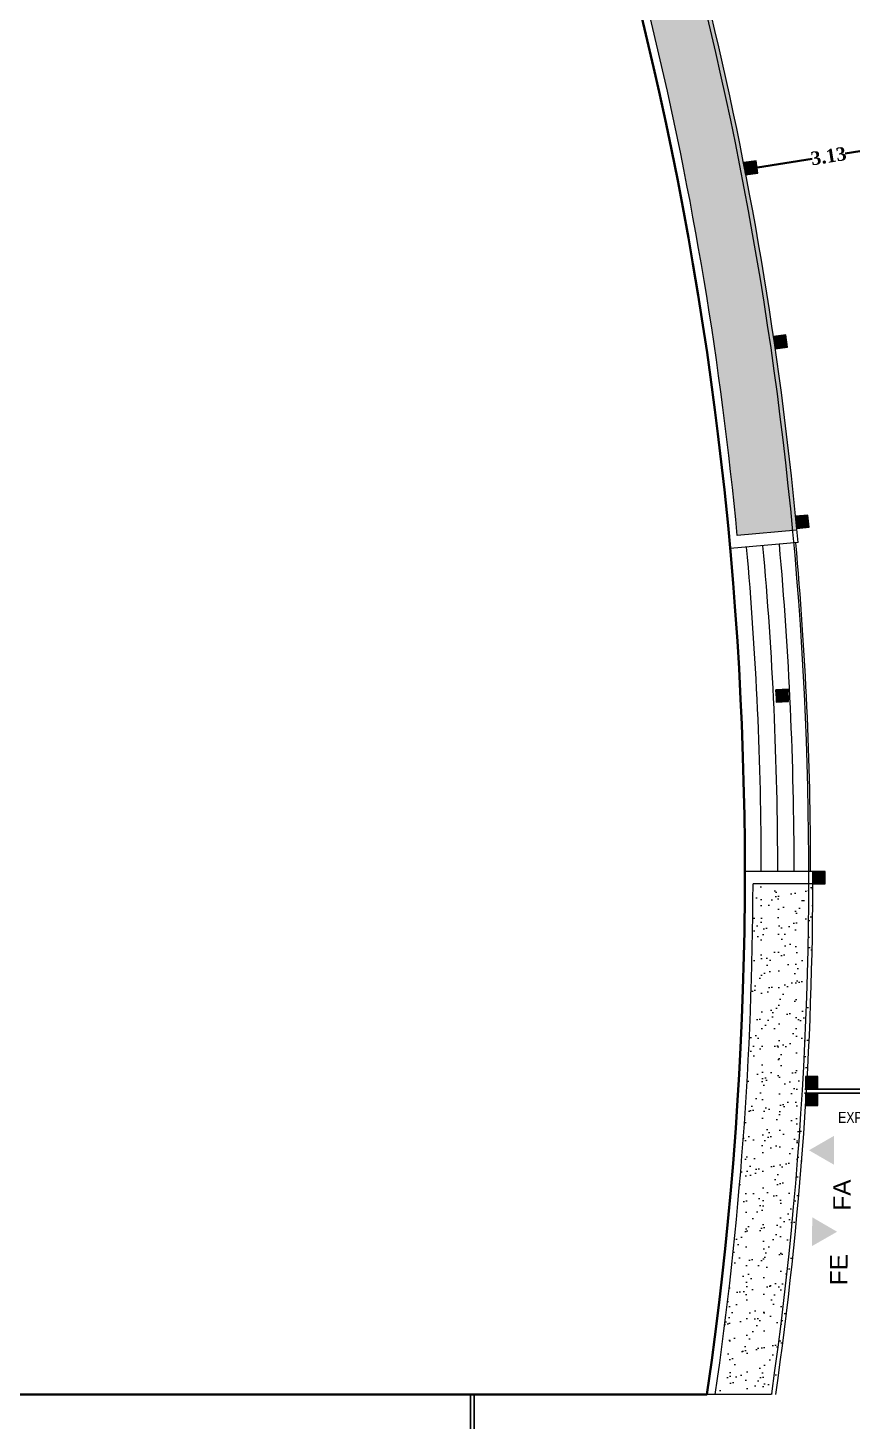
# Model space of a CAD drawing. Header units: metres. Extents: x 43 to 977, y 102 to 459.
# Drawn here: x 460.48 to 475.75, y 156.12 to 181.91 of the extents above; entities that cross this region are included whole.
import ezdxf

# ---------------------------------------------------------------- set-up
doc = ezdxf.new("R2010")
doc.units = ezdxf.units.M
doc.header["$MEASUREMENT"] = 0
doc.header["$PDMODE"] = 3
doc.linetypes.add('HIDDEN', pattern=[0.375, 0.25, -0.125])
doc.layers.get('Defpoints').update_dxf_attribs({"lineweight": 0})
for name, color, linetype, lineweight in [('3', 3, 'Continuous', 0), ('6', 6, 'Continuous', 0), ('BLK_1_FLR_0_BLT_UP_AREA_DEDUCT_EXISTING', 4, 'Continuous', 35), ('Column', 1, 'Continuous', 0), ('hatch', 7, 'Continuous', 0), ('main wall', 150, 'Continuous', 0), ('PATH_WAY', 140, 'Continuous', 35), ('RTEXT', 4, 'Continuous', 0), ('Staircase', 140, 'Continuous', 0), ('WAL', 6, 'Continuous', 0), ('WALL', 7, 'Continuous', 0)]:
    doc.layers.add(name, color=color, linetype=linetype, lineweight=lineweight)
doc.styles.add('AR', font='arial.ttf')
doc.styles.add('RTEXT', font='arial.ttf', dxfattribs={"width": 0.8, "height": 8})
doc.styles.add('working', font='timesbd.ttf', dxfattribs={"height": 0.25})
doc.dimstyles.new('new model', dxfattribs={"dimtxt": 0.25, "dimasz": 0.23, "dimexe": 0.1, "dimexo": 0.1, "dimgap": 0, "dimtad": 0, "dimtoh": 1, "dimzin": 1, "dimdsep": 46, "dimtxsty": 'working', "dimcen": 0.09, "dimse1": 1, "dimse2": 1, "dimclrd": 8, "dimclre": 8, "dimclrt": 3, "dimadec": 1, "dimazin": 0, "dimtfac": 1, "dimtofl": 0, "dimtmove": 0, "dimatfit": 3, "dimfxl": 0, "dimtolj": 1, "dimtzin": 0, "dimlwd": -1, "dimlwe": -1, "dimarcsym": 0})
pattern_1 = [(90.4135904, (-4952.05924, 1805.29095), (-0.320005175, 0.225855224), [0, -0.308817549, 0, -0.345388048, 0, -0.33015034]), (60.41359, (-4952.05924, 1805.29095), (-0.24057161, 0.632589533), [0, -0.16659894, 0, -0.278342133, 0, -0.106663956]), (20.4135904, (-4952.20994, 1805.0916), (0.380611872, 0.505413953), [0, -0.10158472, 0, -0.365704992, 0, -0.477448184]), (10.41359, (-4952.20994, 1805.0916), (0.2260474, 0.59474261), [0, -0.05079236, 0, -0.23973994, 0, -0.274278744])]

# ---------------------------------------------------------------- blocks, each defined once
blk = doc.blocks.new('*D684')
at = {"layer": 'Defpoints', "color": 0, "lineweight": 30}
for p in [(476.854, 179.786), (476.869, 179.689), (473.779, 179.193)]:
    blk.add_point(p, dxfattribs=at)
at = {"layer": 'PATH_WAY', "color": 4}
for p, q in [((476.627, 179.75), (475.615, 179.587)), ((473.991, 179.327), (475.003, 179.489))]:
    blk.add_line(p, q, dxfattribs=at)
at = {"layer": 'PATH_WAY', "color": 4, "lineweight": 30}
for points in [[(476.621, 179.788), (476.633, 179.712), (476.854, 179.786)], [(473.985, 179.364), (473.997, 179.289), (473.764, 179.29)]]:
    blk.add_solid(points, dxfattribs=at)
at = {"layer": 'PATH_WAY', "color": 4, "lineweight": 35, "insert": (475.309, 179.538), "char_height": 0.25, "attachment_point": 5, "rotation": 9.1252, "style": 'working'}
blk.add_mtext('\\A1;3.13', dxfattribs=at)

msp = doc.modelspace()

# ---------------------------------------------------------------- hatches: boundary and pattern name
at = {"layer": '3'}
for points in [[(474.94669, 161.13511), (475.40813, 160.86825), (475.40852, 161.4013)], [(475.46725, 159.62705), (475.0047, 159.36212), (475.00654, 159.89516)]]:
    msp.add_hatch(color=8, dxfattribs=at).paths.add_polyline_path(points)
at = {"layer": 'hatch'}
h = msp.add_hatch(dxfattribs=at)
h.set_pattern_fill('ANSI31', color=256, scale=0.025396, angle=81.692308, style=0)
h.set_pattern_definition([(53.30769231, (2907.9259948, -4962.1481247), (0.0025455095069, -0.0018968327426), [])])
h.paths.add_polyline_path([(473.96709, 179.45137), (474.00012, 179.22521), (473.77395, 179.19218), (473.74093, 179.41835)])
h = msp.add_hatch(dxfattribs=at)
h.set_pattern_fill('ANSI31', color=256, scale=0.025396, angle=81.692308, style=0)
h.set_pattern_definition([(53.30769231, (2908.4756868, -4965.3689634), (0.0025455095069, -0.0018968327426), [])])
h.paths.add_polyline_path([(474.51679, 176.23054), (474.54981, 176.00437), (474.32364, 175.97134), (474.29062, 176.19751)])
h = msp.add_hatch(dxfattribs=at)
h.set_pattern_fill('ANSI31', color=256, scale=0.025396, angle=84.515823, style=0)
h.set_pattern_definition([(50.4841766, (2652.6562035, -5082.3590307), (0.0024489818524, -0.0020199210355), [])])
h.paths.add_polyline_path([(474.94762, 172.66716), (474.92578, 172.89468), (474.69826, 172.87283), (474.7201, 172.64531)])
h = msp.add_hatch(dxfattribs=at)
h.set_pattern_fill('ANSI31', color=256, scale=0.025396, angle=87.403427, style=0)
h.set_pattern_definition([(47.59657256, (2384.7813003, -5188.6169616), (0.0023441150396, -0.0021407283303), [])])
h.paths.add_polyline_path([(474.56955, 169.44295), (474.5592, 169.67128), (474.33086, 169.66092), (474.34122, 169.43259)])
h = msp.add_hatch(dxfattribs=at)
h.set_pattern_fill('ANSI31', color=256, scale=0.025396, angle=90, style=0)
h.set_pattern_definition([(45, (2140.7619013, -5273.029604), (0.0022447263868, -0.0022447263868), [])])
h.paths.add_polyline_path([(475.24882, 166.06785), (475.24882, 166.29641), (475.02025, 166.29641), (475.02025, 166.06785)])
h = msp.add_hatch(dxfattribs=at)
h.set_pattern_fill('ANSI31', color=256, scale=0.025396, angle=90, style=0)
h.set_pattern_definition([(45, (2140.6254926, -5276.8248023), (0.0022447263868, -0.0022447263868), [])])
h.paths.add_polyline_path([(475.11241, 162.27265), (475.11241, 162.50121), (474.88384, 162.50121), (474.88384, 162.27265)])
h = msp.add_hatch(dxfattribs=at)
h.set_pattern_fill('ANSI31', color=256, scale=0.025396, angle=90, style=0)
h.set_pattern_definition([(45, (2140.6254926, -5277.1360486), (0.0022447263868, -0.0022447263868), [])])
h.paths.add_polyline_path([(475.11241, 161.9614), (475.11241, 162.18997), (474.88384, 162.18997), (474.88384, 161.9614)])
at = {"layer": 'WAL'}
h = msp.add_hatch(dxfattribs=at)
h.set_pattern_fill('AR-SAND', color=3, scale=0.203169, angle=52.91359, style=0)
h.set_pattern_definition(pattern_1)
h.paths.add_polyline_path([(473.61882, 172.51298), (474.72316, 172.61284, 0.07140147), (470.20606, 191.38795), (469.17715, 190.97457, -0.07137343)])
h = msp.add_hatch(dxfattribs=at)
h.set_pattern_fill('AR-SAND', color=3, scale=0.203169, angle=52.91359, style=0)
h.set_pattern_definition(pattern_1)
h.paths.add_polyline_path([(473.21129, 156.61554), (474.33168, 156.61554, 0.03490699), (475.01997, 166.06785), (473.91112, 166.06734, -0.03548871)])

# ---------------------------------------------------------------- linework, layer by layer
at = {"layer": 'BLK_1_FLR_0_BLT_UP_AREA_DEDUCT_EXISTING', "color": 26, "lineweight": 35}
msp.add_lwpolyline([(429.35354, 156.61554), (471.38312, 156.61554), (473.0573, 156.61554), (473.14681, 157.24893), (473.2043, 157.68078), (473.28343, 158.31426), (473.3341, 158.74826), (473.39569, 159.31269), (473.44667, 159.81769), (473.50055, 160.39877), (473.54199, 160.8888), (473.59181, 161.54511), (473.62003, 161.96131), (473.65482, 162.53809), (473.68077, 163.03493), (473.70475, 163.57457), (473.72419, 164.1094), (473.74137, 164.72998), (473.75028, 165.18442), (473.75779, 165.85636), (473.75904, 166.25973), (473.75635, 166.86376), (473.75046, 167.33504), (473.73729, 167.96842), (473.72454, 168.41007), (473.70202, 169.02241), (473.6813, 169.48454), (473.65124, 170.05573), (473.62074, 170.55817), (473.57639, 171.19787), (473.54287, 171.63069), (473.49286, 172.218), (473.44773, 172.70182), (473.38059, 173.36023), (473.33533, 173.77127), (473.26111, 174.39987), (473.2057, 174.83877), (473.12418, 175.44582), (473.05888, 175.90404), (472.96521, 176.52492), (472.8949, 176.96681), (472.79882, 177.54199), (472.71381, 178.02679), (472.6104, 178.59009), (472.51565, 179.08372), (472.40053, 179.65816), (472.30048, 180.13731), (472.17204, 180.72817), (472.06835, 181.1873), (471.92746, 181.78832), (471.81933, 182.23341)], dxfattribs=at)
at = {"layer": 'Column'}
for points in [[(474.00012, 179.22521), (473.96709, 179.45137), (473.74093, 179.41835), (473.77395, 179.19218)], [(474.54981, 176.00437), (474.51679, 176.23054), (474.29062, 176.19751), (474.32364, 175.97134)], [(474.94762, 172.66716), (474.92578, 172.89468), (474.69826, 172.87283), (474.7201, 172.64531)], [(474.56955, 169.44295), (474.5592, 169.67128), (474.33086, 169.66092), (474.34122, 169.43259)], [(475.24882, 166.06785), (475.24882, 166.29641), (475.02025, 166.29641), (475.02025, 166.06785)], [(475.11241, 162.27265), (475.11241, 162.50121), (474.88384, 162.50121), (474.88384, 162.27265)], [(475.11241, 161.9614), (475.11241, 162.18997), (474.88384, 162.18997), (474.88384, 161.9614)]]:
    msp.add_lwpolyline(points, close=True, dxfattribs=at)
at = {"layer": 'main wall', "linetype": 'HIDDEN', "lineweight": -3, "ltscale": 50}
for p, q in [((474.86774, 162.26616), (478.42546, 162.26616)), ((474.86283, 162.18997), (485.70387, 162.18997)), ((468.67687, 156.61554), (468.67687, 139.93172)), ((468.74793, 156.61862), (468.74793, 151.89332))]:
    msp.add_line(p, q, dxfattribs=at)
at = {"layer": 'Staircase'}
for p, q in [((474.72354, 172.61287), (473.61882, 172.51298)), ((474.74413, 172.38524), (473.48803, 172.27166)), ((475.02025, 166.29641), (473.75903, 166.29583)), ((475.02036, 166.06785), (473.91112, 166.06734))]:
    msp.add_line(p, q, dxfattribs=at)
at = {"layer": 'Staircase', "linetype": 'HIDDEN', "ltscale": 2}
msp.add_arc((406.35637, 164.77168), 82.04126, 11.6955772, 44.767443, dxfattribs=at)
at = {"layer": 'Staircase'}
for radius, start, end in [(67.95835, 5.166821, 21.8885167), (66.69713, 5.166821, 21.8885167), (66.84951, 5.3627218, 21.6926159), (67.00189, 0.0263241, 5.166821), (67.30664, 0.0263241, 5.166821), (67.6114, 0.0263241, 5.166821), (67.91615, 0.0263241, 5.166821), (66.69713, 0.0263241, 5.166821), (66.69713, 351.6813274, 0.0263241), (67.95835, 351.8367746, 0.0263241), (66.84951, 351.7004229, 359.8304233)]:
    msp.add_arc((407.06191, 166.26519), radius, start, end, dxfattribs=at)
at = {"layer": 'WALL'}
for p, q in [((471.38312, 156.61554), (429.33441, 156.61554)), ((474.10311, 156.61554), (471.38312, 156.61554)), ((474.25476, 156.61554), (474.10311, 156.61554)), ((474.25626, 156.62635), (474.25476, 156.61554))]:
    msp.add_line(p, q, dxfattribs=at)
for centre, radius, start, end in [((405.40681, 165.5448), 81.61843, 8.7061241, 44.2723869), ((405.40681, 165.5448), 81.38987, 8.7061241, 44.1094247), ((407.06191, 166.26519), 67.88216, 351.8367746, 38.3594216)]:
    msp.add_arc(centre, radius, start, end, dxfattribs=at)

# ---------------------------------------------------------------- texts
at = {"layer": '6', "char_height": 0.3236911, "width": 16.1756829, "attachment_point": 7, "style": 'AR'}
for s, insert, rotation in [('FA{\\fTimes New Roman|b1|i0|c0|p18;\\L  }', (475.71924, 160.01652), 89.957983), ('FE {\\fTimes New Roman|b1|i0|c0|p18;\\L   }', (475.65902, 158.63514), 89.802288)]:
    msp.add_mtext(s, dxfattribs=dict(at, insert=insert, rotation=rotation))
at = {"layer": 'RTEXT', "style": 'RTEXT', "width": 0.8}
msp.add_text('EXPANSION JOINT', height=0.2031694, dxfattribs=at).set_placement((475.48661, 161.64157))

# ---------------------------------------------------------------- dimensions: what is measured, and where the dimension line sits
at = {"layer": 'PATH_WAY', "color": 4, "lineweight": 35}
dim = msp.add_aligned_dim(p1=(473.7793, 179.19296), p2=(476.86942, 179.68931), distance=0.09839, dimstyle='new model', override={"dimpost": '\\X', "dimclrd": 4, "dimclrt": 4}, dxfattribs=at)
dim.commit()
dim.dimension.update_dxf_attribs({"geometry": '*D684', "text_midpoint": (475.30875, 179.53828)})

doc.saveas('drawing.dxf')
